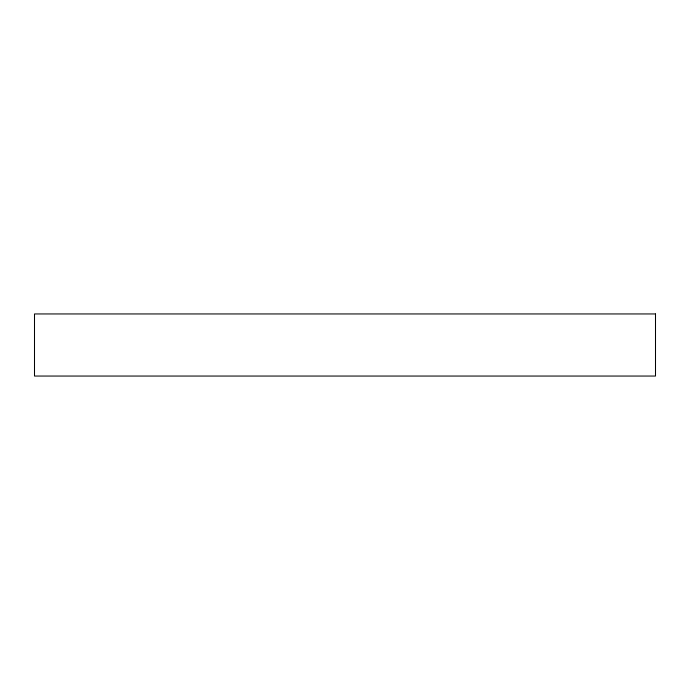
<?xml version="1.0" encoding="UTF-8"?>
<svg xmlns="http://www.w3.org/2000/svg" width="690" height="690" viewBox="0 0 690 690"><rect width="100%" height="100%" fill="white"/><g stroke="black" fill="none" stroke-linecap="round" stroke-linejoin="round"><path stroke-width="1.03" d="M655.5 313.95L34.5 313.95L34.5 376.05L655.5 376.05L655.5 313.95"/></g></svg>
